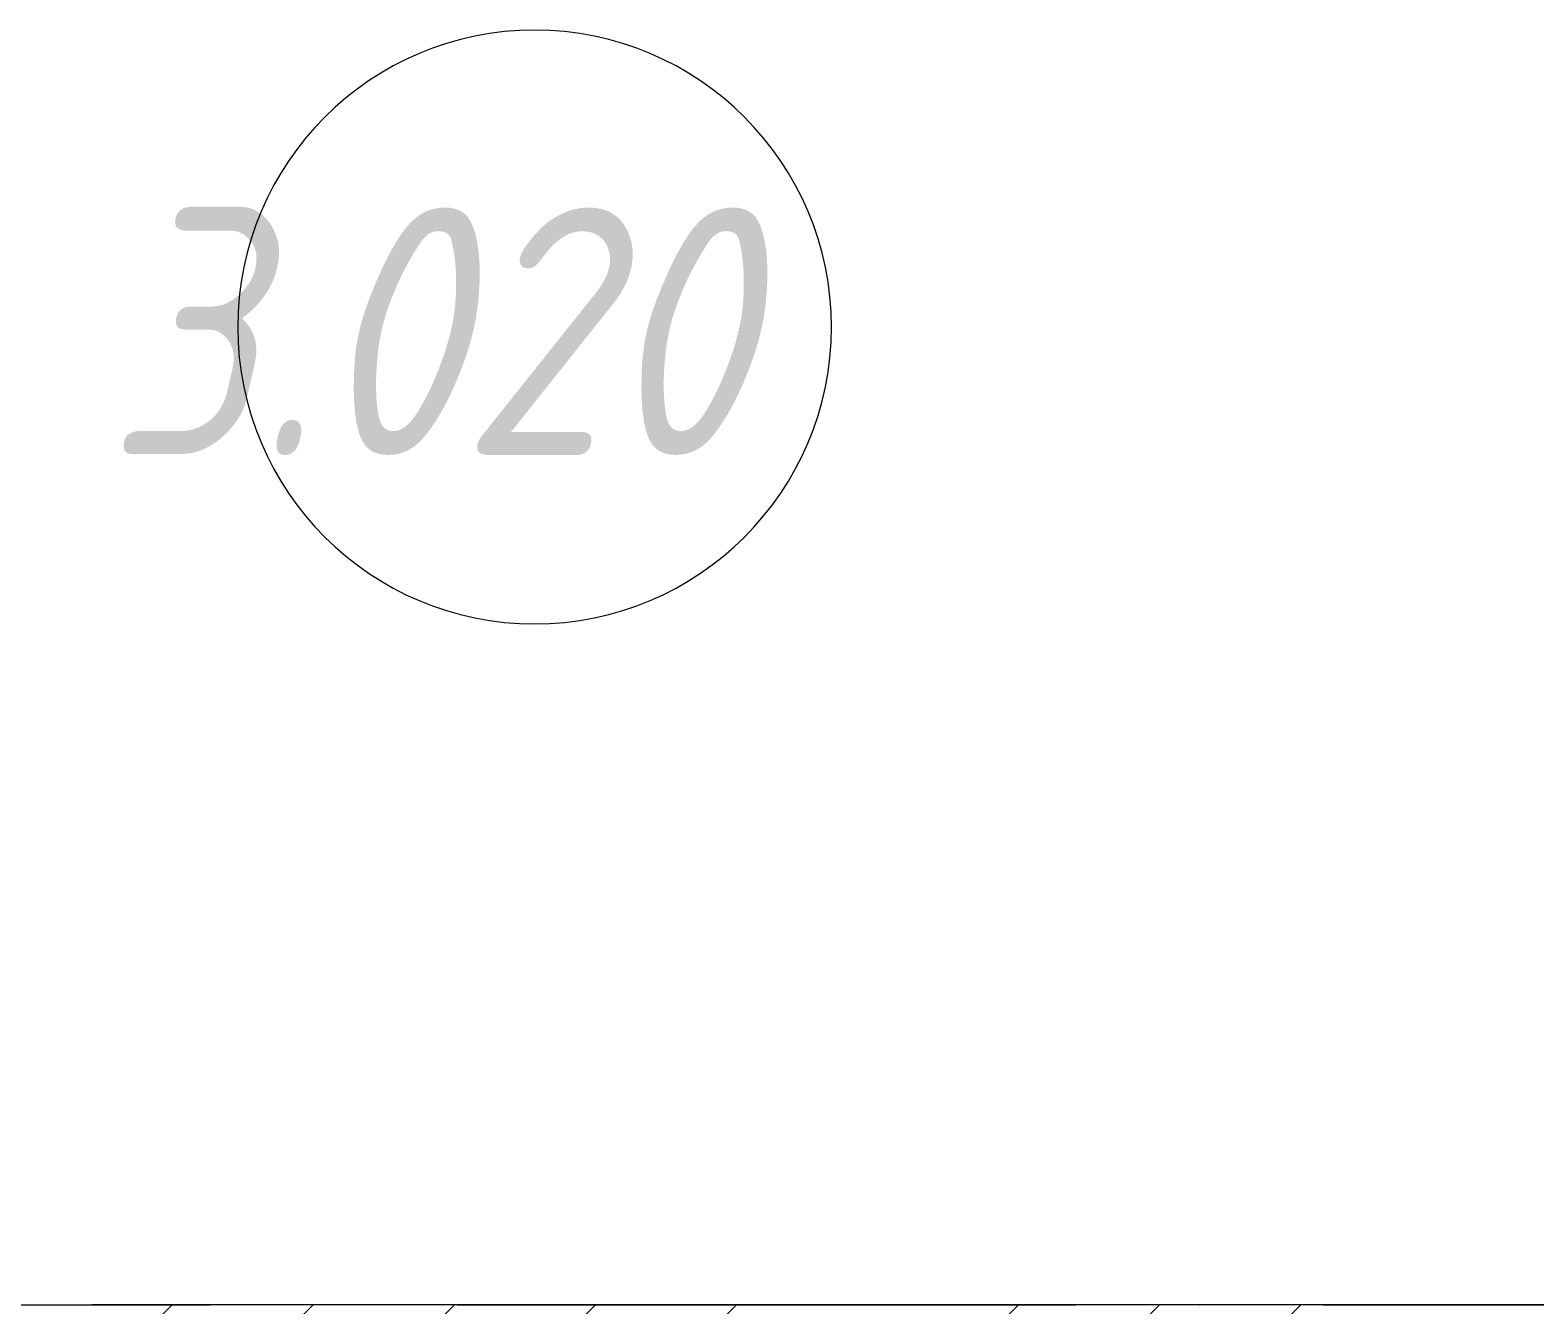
# Model space of a CAD drawing. Header units: millimetres. Extents: x -213536 to 1564669, y -45299 to 942238.
# Drawn here: x 525216 to 526433, y 528752 to 529783 of the extents above; entities that cross this region are included whole.
import ezdxf

# ---------------------------------------------------------------- set-up
doc = ezdxf.new("R2010")
doc.units = ezdxf.units.MM
doc.linetypes.add('50_200_ШТРИХ_1Т_ш5_п1_п1_', pattern=[700, 500, -100, 0, -100])
for name, color, linetype, lineweight in [('0-1', 7, 'Continuous', 5), ('3) ЖБ 4м', 3, 'Continuous', 30), ('Марки помещений', 7, 'Continuous', 9), ('Оси-2', 7, '50_200_ШТРИХ_1Т_ш5_п1_п1_', 9), ('Стены-1', 7, 'Continuous', 13), ('Штриховка разреза-1', 7, 'Continuous', 9)]:
    doc.layers.add(name, color=color, linetype=linetype, lineweight=lineweight)
doc.styles.add('ISOCPEUR_I_6', font='isocpeui.ttf', dxfattribs={"width": 0.85, "height": 3.5})

# ---------------------------------------------------------------- blocks, each defined once
blk = doc.blocks.new('Ос 3 эт верх часть')
at = {"layer": 'Оси-2'}
blk.add_line((426847.2, 528752.4), (535374.3, 528752.4), dxfattribs=at)
blk = doc.blocks.new('0125-Р-ОО-Ш2-АР-о_23_10_2024_rvt-1-АИ2_03_План отделки стен 3-го этажа _Часть 1_')
at = {"layer": 'Штриховка разреза-1'}
h = blk.add_hatch(dxfattribs=at)
h.set_pattern_fill('FP_2', color=256, style=0, pattern_type=2)
h.set_pattern_definition([(45, (0, 0), (-114.04925, 114.04925), []), (45, (114.05, 0), (-114.04925, 114.04925), [201.612, -40.322, 3.353, -36.97])])
h.paths.add_polyline_path([(103100, 83600), (103100, 83850), (96100, 83850), (96100, 83600), (102988.1, 83600)], flags=0)
at = {"layer": 'Стены-1'}
blk.add_line((103100, 83850), (96100, 83850), dxfattribs=at)
blk = doc.blocks.new('AI_Марка_Помещение_х1__Общий_E___ISO-2_1K_ - Номер-16210215-АИ2_03_План отделки стен 3-го этажа _Часть 1_')
at = {"layer": 'Марки помещений'}
for start, end in [(360, 180), (180, 360)]:
    blk.add_arc((0.039, 0.312), 2.4, start, end, dxfattribs=at)
blk = doc.blocks.new('3этВверх')
at = {"layer": '0-1'}
blk.add_blockref('0125-Р-ОО-Ш2-АР-о_23_10_2024_rvt-1-АИ2_03_План отделки стен 3-го этажа _Часть 1_', (429166, 444902.4), dxfattribs=at)
at = {"layer": 'Марки помещений', "xscale": 99.99999999999993, "yscale": 99.99999999999993, "zscale": 99.99999999999993}
blk.add_blockref('AI_Марка_Помещение_х1__Общий_E___ISO-2_1K_ - Номер-16210215-АИ2_03_План отделки стен 3-го этажа _Часть 1_', (525620, 529511.6), dxfattribs=at)
at = {"layer": 'Марки помещений', "insert": (525277.4, 529639.4), "char_height": 200, "width": 785.654, "attachment_point": 1, "style": 'ISOCPEUR_I_6'}
blk.add_mtext('3.020', dxfattribs=at)

msp = doc.modelspace()

# ---------------------------------------------------------------- block references
at = {"color": 5, "lineweight": 30}
msp.add_blockref('Ос 3 эт верх часть', (0, 0), dxfattribs=at)
at = {"layer": '3) ЖБ 4м'}
msp.add_blockref('3этВверх', (0, 0), dxfattribs=at)

doc.saveas('drawing.dxf')
